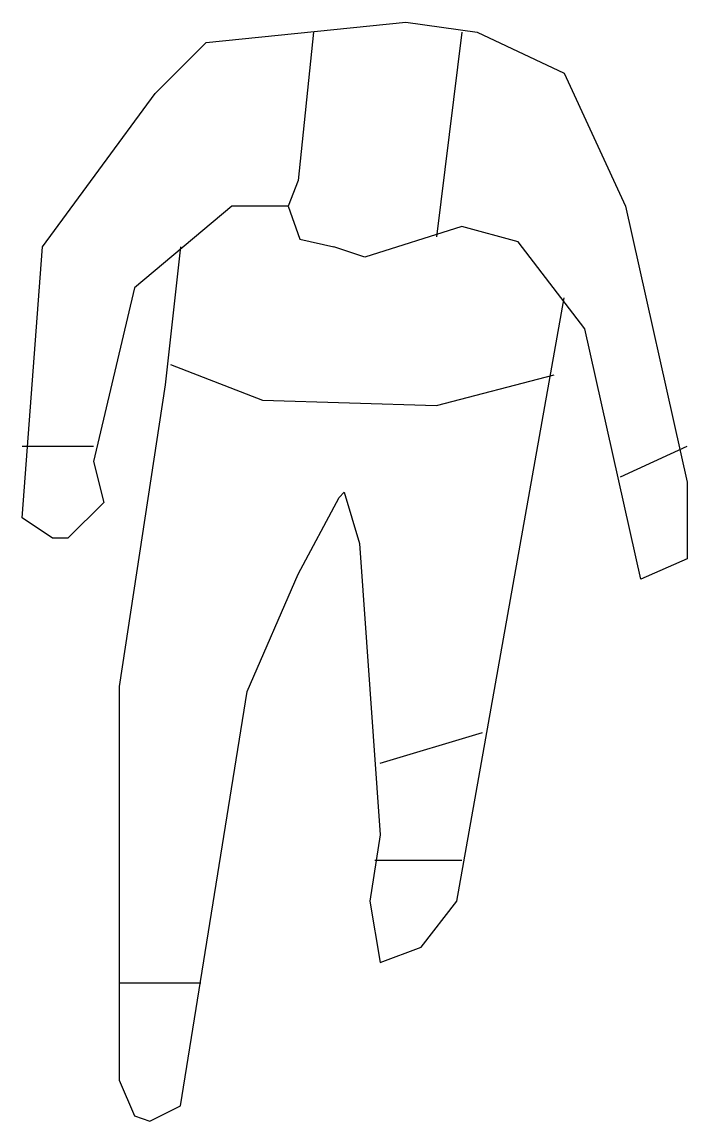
# Model space of a CAD drawing. Extents: x -0.37 to 0.28, y -1.06 to 0.
import ezdxf

# ---------------------------------------------------------------- set-up
doc = ezdxf.new("R2010")
doc.units = 0
doc.layers.get('0').update_dxf_attribs({"linetype": 'CONTINUOUS'})
doc.layers.add('LINES', color=7, linetype='CONTINUOUS')

msp = doc.modelspace()

# ---------------------------------------------------------------- linework, layer by layer
msp.add_lwpolyline([(-0.099, -0.1535), (-0.1088, -0.1782), (-0.0975, -0.2102), (-0.0645, -0.2176)])
at = {"layer": 'LINES'}
for points in [[(-0.1088, -0.1782), (-0.1631, -0.1782), (-0.2568, -0.2571), (-0.2962, -0.4247), (-0.2863, -0.4642), (-0.3209, -0.4987), (-0.3357, -0.4987), (-0.3652, -0.479), (-0.3455, -0.2176), (-0.237, -0.0697), (-0.1877, -0.0204), (0.0046, -0.0007), (0.0736, -0.0105), (0.1574, -0.05), (0.2166, -0.1782), (0.2758, -0.4444), (0.2758, -0.5184), (0.2314, -0.5381), (0.1772, -0.2965), (0.1131, -0.2127), (0.0588, -0.1979), (-0.0349, -0.2275), (-0.0645, -0.2176)], [(-0.0842, -0.0105), (-0.099, -0.1535)], [(0.0588, -0.0105), (0.0342, -0.2078)], [(-0.2124, -0.2176), (-0.2272, -0.3507), (-0.2716, -0.6417), (-0.2716, -1.0214), (-0.2568, -1.0559), (-0.242, -1.0608), (-0.2124, -1.046), (-0.1483, -0.6466), (-0.099, -0.5332), (-0.0595, -0.4592), (-0.0546, -0.4543), (-0.0398, -0.5036), (-0.0201, -0.7847), (-0.0299, -0.8488), (-0.0201, -0.9079), (0.0194, -0.8932), (0.0539, -0.8488), (0.1574, -0.2669)], [(-0.2222, -0.331), (-0.1335, -0.3655), (0.0342, -0.3705), (0.1476, -0.3409)], [(-0.3652, -0.4099), (-0.2962, -0.4099)], [(0.2117, -0.4395), (0.2758, -0.4099)], [(-0.0201, -0.7156), (0.0785, -0.6861)], [(-0.025, -0.8093), (0.0588, -0.8093)], [(-0.1927, -0.9277), (-0.2716, -0.9277)]]:
    msp.add_lwpolyline(points, dxfattribs=at)

doc.saveas('drawing.dxf')
